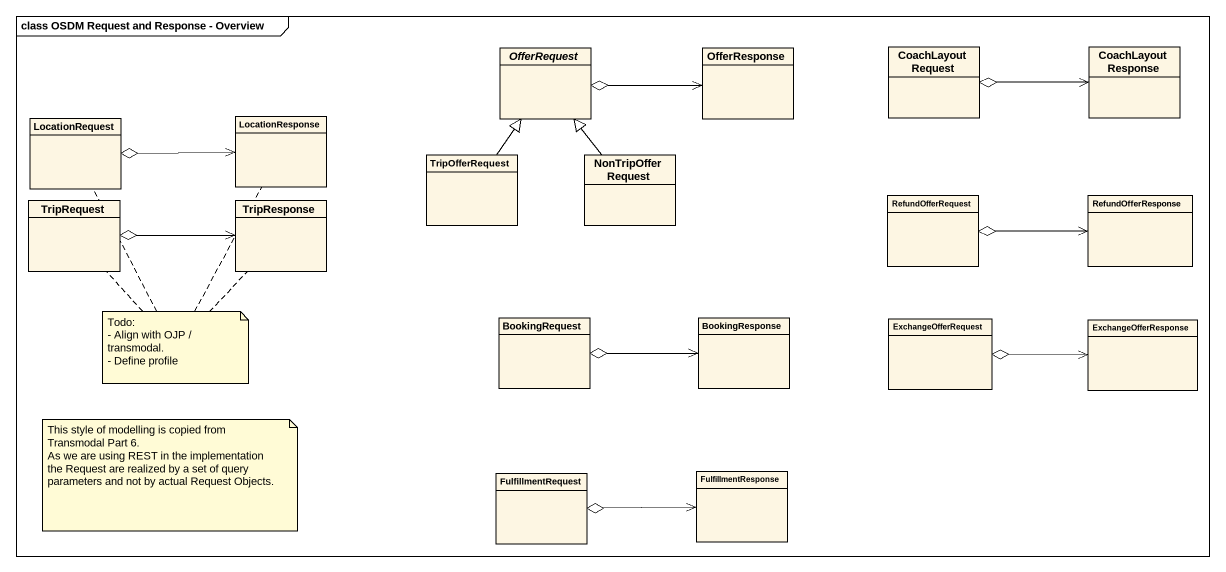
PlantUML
@startuml
mainframe class OSDM Request and Response - Overview
hide circle
hide empty members
abstract class OfferRequest
class OfferResponse
class CoachLayoutRequest
class CoachLayoutResponse
class LocationRequest
class LocationResponse
class TripOfferRequest
class NonTripOfferRequest
class TripRequest
class TripResponse
class RefundOfferRequest
class RefundOfferResponse
class BookingRequest
class BookingResponse
class ExchangeOfferRequest
class ExchangeOfferResponse
class FulfillmentRequest
class FulfillmentResponse
OfferRequest o-right-> OfferResponse
CoachLayoutResponse <-left-o CoachLayoutRequest
LocationRequest o-right-> LocationResponse
TripOfferRequest -up-|> OfferRequest
NonTripOfferRequest -up-|> OfferRequest
TripRequest o-right-> TripResponse
RefundOfferResponse <-left-o RefundOfferRequest
BookingRequest o-right-> BookingResponse
ExchangeOfferResponse <-left-o ExchangeOfferRequest
FulfillmentResponse <-left-o FulfillmentRequest
note as N1
  Todo:
  - Align with OJP / transmodal.
  - Define profile
end note
N1 .. TripRequest
N1 .. TripResponse
N1 .. LocationResponse
N1 .. LocationRequest
note as N2
  This style of modelling is copied from Transmodal Part 6.
  As we are using REST in the implementation the Request are realized by a set of query parameters and not by actual Request Objects.
end note
@enduml
